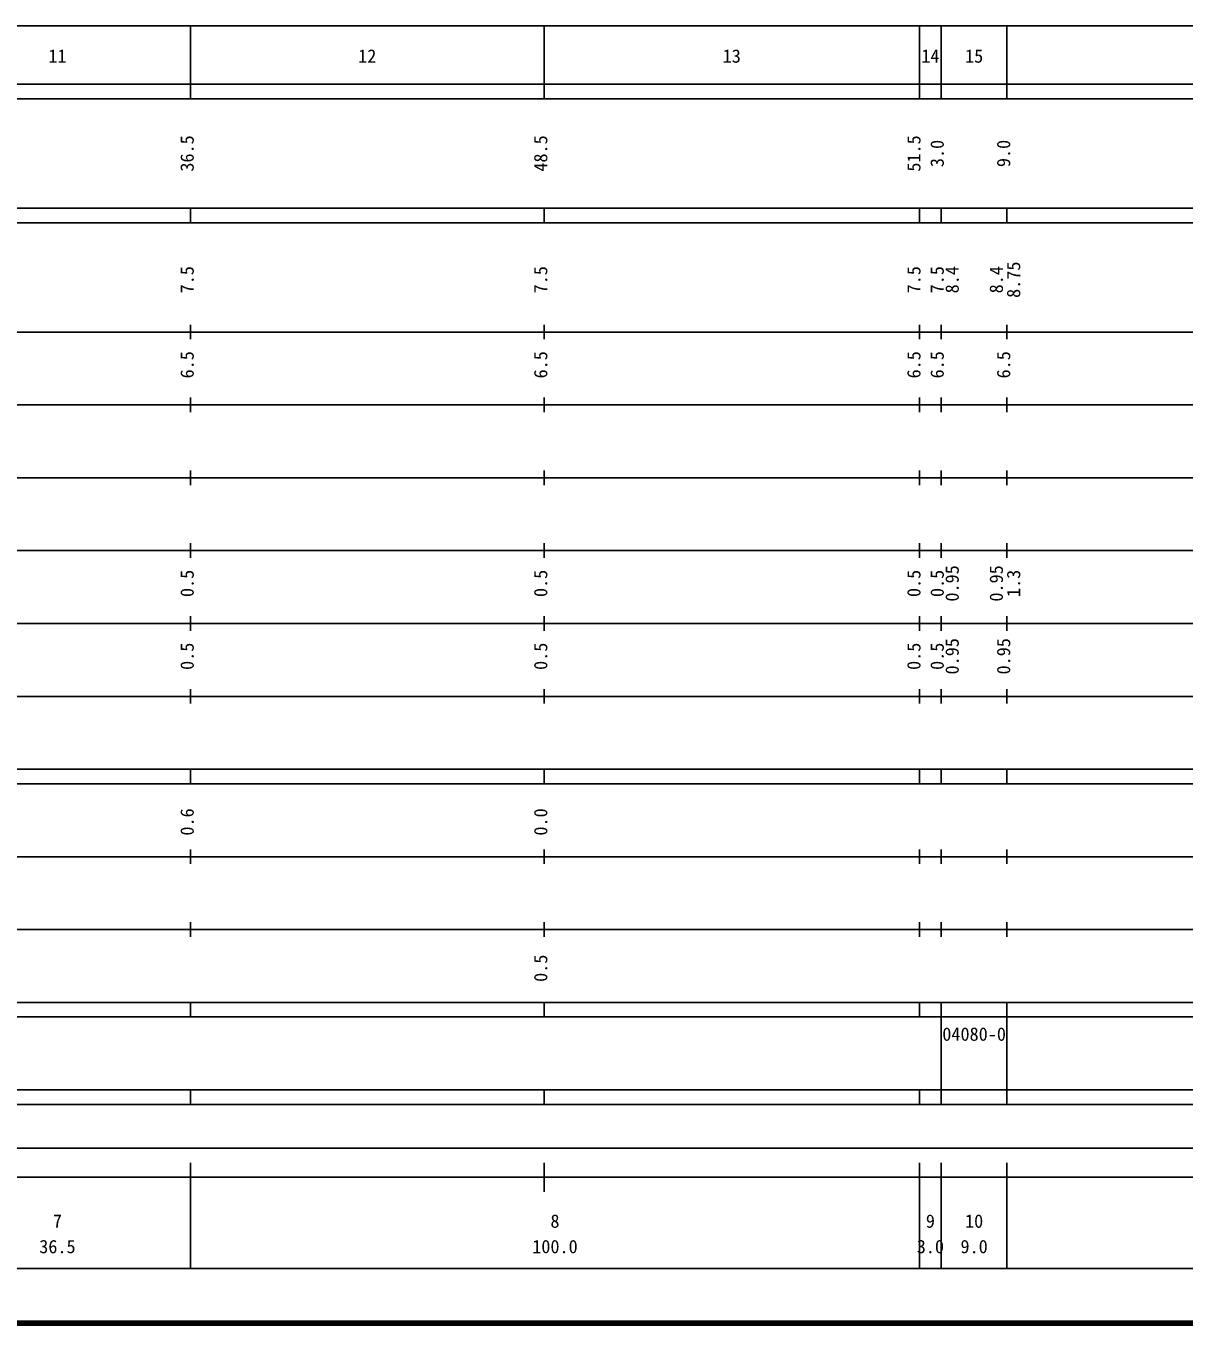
# Model space of a CAD drawing. Units: millimetres on the paper, enlarged 1000 times. Extents: x 40000 to 680000, y 20000 to 380000.
# Drawn here: x 245432 to 404296, y 20000 to 198000 of the extents above; entities that cross this region are included whole.
import ezdxf
from ezdxf.enums import TextEntityAlignment as Align

# ---------------------------------------------------------------- set-up
doc = ezdxf.new("R2010")
doc.units = ezdxf.units.MM
doc.header["$LTSCALE"] = 1000
doc.layers.add('M-TTL', color=2, linetype='Continuous', lineweight=140)
doc.layers.add('M-TTL-BAND', color=7, linetype='Continuous', lineweight=25)
doc.styles.add('ＭＳ ゴシック', font='')
doc.styles.get('ＭＳ ゴシック').set_extended_font_data('MS Gothic')

msp = doc.modelspace()

# ---------------------------------------------------------------- linework, layer by layer
at = {"layer": 'M-TTL'}
msp.add_line((40000, 20000), (680000, 20000), dxfattribs=at)
at = {"layer": 'M-TTL-BAND'}
for p, q in [((68000, 198000), (579000, 198000)), ((268000, 188000), (268000, 198000)), ((316500, 188000), (316500, 198000)), ((368000, 188000), (368000, 198000)), ((371000, 188000), (371000, 198000)), ((380000, 188000), (380000, 198000)), ((40000, 190000), (579000, 190000)), ((40000, 188000), (579000, 188000)), ((40000, 173000), (579000, 173000)), ((268000, 171000), (268000, 173000)), ((316500, 171000), (316500, 173000)), ((368000, 171000), (368000, 173000)), ((371000, 171000), (371000, 173000)), ((380000, 171000), (380000, 173000)), ((40000, 171000), (579000, 171000)), ((268000, 155000), (268000, 157000)), ((316500, 155000), (316500, 157000)), ((368000, 155000), (368000, 157000)), ((371000, 155000), (371000, 157000)), ((380000, 155000), (380000, 157000)), ((40000, 156000), (579000, 156000)), ((46000, 146000), (579000, 146000)), ((268000, 145000), (268000, 147000)), ((316500, 145000), (316500, 147000)), ((368000, 145000), (368000, 147000)), ((371000, 145000), (371000, 147000)), ((380000, 145000), (380000, 147000)), ((52000, 136000), (579000, 136000)), ((268000, 135000), (268000, 137000)), ((316500, 135000), (316500, 137000)), ((368000, 135000), (368000, 137000)), ((371000, 135000), (371000, 137000)), ((380000, 135000), (380000, 137000)), ((268000, 125000), (268000, 127000)), ((316500, 125000), (316500, 127000)), ((368000, 125000), (368000, 127000)), ((371000, 125000), (371000, 127000)), ((380000, 125000), (380000, 127000)), ((46000, 126000), (579000, 126000)), ((52000, 116000), (579000, 116000)), ((268000, 115000), (268000, 117000)), ((316500, 115000), (316500, 117000)), ((368000, 115000), (368000, 117000)), ((371000, 115000), (371000, 117000)), ((380000, 115000), (380000, 117000)), ((268000, 105000), (268000, 107000)), ((316500, 105000), (316500, 107000)), ((368000, 105000), (368000, 107000)), ((371000, 105000), (371000, 107000)), ((380000, 105000), (380000, 107000)), ((46000, 106000), (579000, 106000)), ((40000, 96000), (579000, 96000)), ((268000, 94000), (268000, 96000)), ((316500, 94000), (316500, 96000)), ((368000, 94000), (368000, 96000)), ((371000, 94000), (371000, 96000)), ((380000, 94000), (380000, 96000)), ((40000, 94000), (579000, 94000)), ((49000, 84000), (579000, 84000)), ((268000, 83000), (268000, 85000)), ((316500, 83000), (316500, 85000)), ((368000, 83000), (368000, 85000)), ((371000, 83000), (371000, 85000)), ((380000, 83000), (380000, 85000)), ((268000, 73000), (268000, 75000)), ((316500, 73000), (316500, 75000)), ((368000, 73000), (368000, 75000)), ((371000, 73000), (371000, 75000)), ((380000, 73000), (380000, 75000)), ((40000, 74000), (579000, 74000)), ((40000, 64000), (579000, 64000)), ((268000, 62000), (268000, 64000)), ((316500, 62000), (316500, 64000)), ((368000, 62000), (368000, 64000)), ((371000, 62000), (371000, 64000)), ((380000, 62000), (380000, 64000)), ((40000, 62000), (579000, 62000)), ((371000, 52000), (371000, 62000)), ((380000, 52000), (380000, 62000)), ((40000, 52000), (579000, 52000)), ((268000, 50000), (268000, 52000)), ((316500, 50000), (316500, 52000)), ((368000, 50000), (368000, 52000)), ((371000, 50000), (371000, 52000)), ((380000, 50000), (380000, 52000)), ((40000, 50000), (579000, 50000)), ((71000, 44000), (565000, 44000)), ((268000, 27500), (268000, 42000)), ((316500, 38000), (316500, 42000)), ((368000, 27500), (368000, 42000)), ((371000, 27500), (371000, 42000)), ((380000, 27500), (380000, 42000)), ((40000, 40000), (579000, 40000)), ((68000, 27500), (579000, 27500))]:
    msp.add_line(p, q, dxfattribs=at)

# ---------------------------------------------------------------- texts
at = {"layer": 'M-TTL-BAND', "style": 'ＭＳ ゴシック'}
for s, p in [('11', (249750, 192405)), ('12', (292250, 192405)), ('13', (342250, 192405)), ('14', (369500, 192405)), ('15', (375500, 192405)), ('7', (249750, 32523)), ('8', (318000, 32523)), ('9', (369500, 32523)), ('10', (375500, 32523)), ('36.5', (249750, 29033)), ('100.0', (318000, 29033)), ('3.0', (369500, 29033)), ('9.0', (375500, 29033))]:
    msp.add_text(s, height=1833, dxfattribs=at).set_placement(p, align=Align.BOTTOM_CENTER)
for s, p in [('36.5', (269000, 180500)), ('48.5', (317500, 180500)), ('51.5', (368691, 180500)), ('3.0', (371885, 180500)), ('9.0', (381000, 180500)), ('7.5', (269000, 163174)), ('7.5', (317500, 163174)), ('7.5', (368691, 163174)), ('7.5', (371885, 163174)), ('8.4', (373941, 163174)), ('8.4', (380000, 163174)), ('8.75', (382370, 163174)), ('6.5', (269000, 151500)), ('6.5', (317500, 151500)), ('6.5', (368691, 151500)), ('6.5', (371885, 151500)), ('6.5', (381000, 151500)), ('0.5', (269000, 121500)), ('0.5', (317500, 121500)), ('0.5', (368691, 121500)), ('0.5', (371885, 121500)), ('0.95', (373941, 121500)), ('0.95', (380000, 121500)), ('1.3', (382370, 121500)), ('0.5', (269000, 111500)), ('0.5', (317500, 111500)), ('0.5', (368691, 111500)), ('0.5', (371885, 111500)), ('0.95', (373941, 111500)), ('0.95', (381000, 111500)), ('0.6', (269000, 88764)), ('0.0', (317500, 88764)), ('0.5', (317500, 68691))]:
    msp.add_text(s, height=1833, rotation=90, dxfattribs=at).set_placement(p, align=Align.BOTTOM_CENTER)
msp.add_text('04080-0', height=1833, dxfattribs=at).set_placement((375500, 59655), align=Align.MIDDLE_CENTER)

doc.saveas('drawing.dxf')
